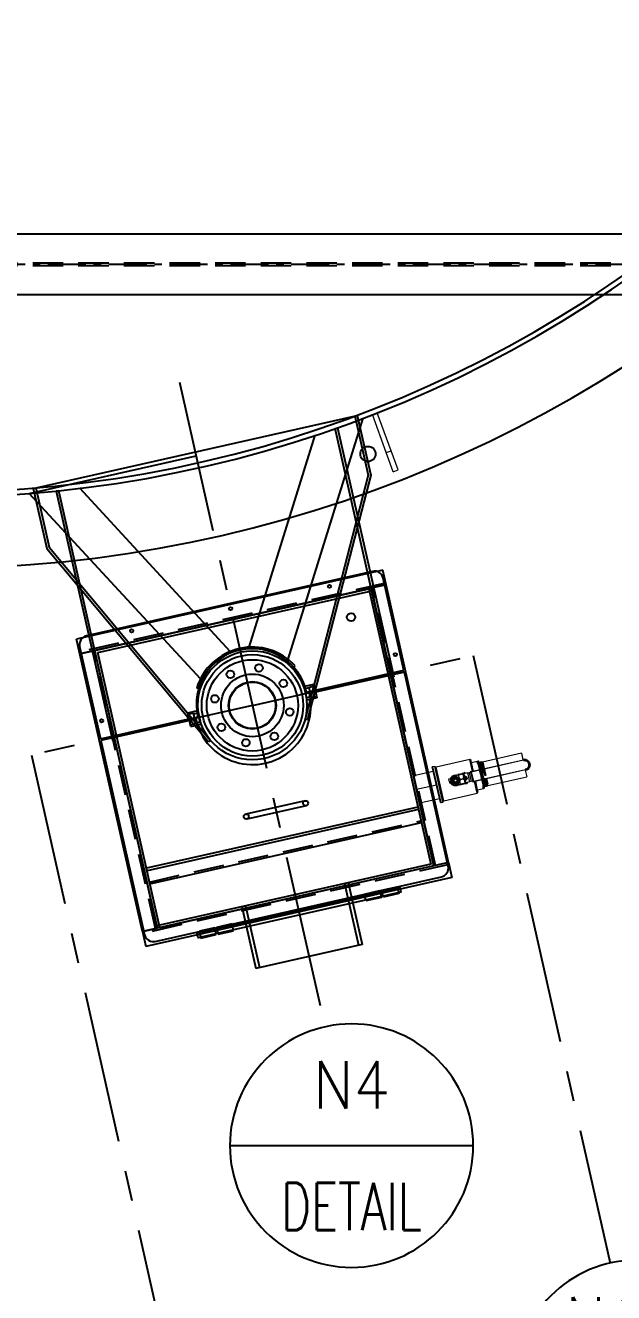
# Model space of a CAD drawing. Extents: x -36 to 1116, y 36 to 900.
# Drawn here: x 382.1 to 440.1, y 206.9 to 331.9 of the extents above; entities that cross this region are included whole.
import ezdxf
from ezdxf.enums import TextEntityAlignment as Align

# ---------------------------------------------------------------- set-up
doc = ezdxf.new("R2010")
doc.units = 0
doc.header["$LTSCALE"] = 12
doc.header["$MEASUREMENT"] = 0
doc.header["$PDMODE"] = 33
doc.header["$PDSIZE"] = -0.5
doc.linetypes.add('CENTER', pattern=[2, 1.25, -0.25, 0.25, -0.25])
doc.linetypes.add('HIDDEN', pattern=[0.375, 0.25, -0.125])
doc.layers.get('0').update_dxf_attribs({"linetype": 'CONTINUOUS'})
doc.layers.get('Defpoints').update_dxf_attribs({"linetype": 'CONTINUOUS'})
for name, color, linetype in [('1.25x1.25x.25', 34, 'CONTINUOUS'), ('10 PIPE', 7, 'CONTINUOUS'), ('3-4-THRDCPLG', 14, 'CONTINUOUS'), ('4T-150-RFSO', 14, 'CONTINUOUS'), ('6X20', 3, 'CONTINUOUS'), ('CENTER', 6, 'CENTER'), ('COVER', 3, 'CONTINUOUS'), ('DIM', 1, 'CONTINUOUS'), ('HANDLE', 2, 'CONTINUOUS'), ('REPAD', 7, 'CONTINUOUS'), ('SHELL', 40, 'CONTINUOUS')]:
    doc.layers.add(name, color=color, linetype=linetype)
for name, color, linetype, lineweight in [('AM_0', 7, 'CONTINUOUS', 30), ('AM_7', 142, 'CENTER', 25), ('Equipment-AM_0', 7, 'CONTINUOUS', 50)]:
    doc.layers.add(name, color=color, linetype=linetype, lineweight=lineweight)
doc.styles.add('ROMANS', font='ROMANS.shx', dxfattribs={"width": 0.85, "height": 5.76})
doc.styles.get("Standard").update_dxf_attribs({"font": 'sanss___.ttf'})
doc.dimstyles.get("Standard").update_dxf_attribs({"dimtxt": 0.18, "dimasz": 0.18, "dimexe": 0.18, "dimexo": 0.0625, "dimgap": 0.09, "dimtad": 0, "dimtih": 1, "dimtoh": 1, "dimdec": 4, "dimzin": 0, "dimdsep": 46, "dimtxsty": 'Standard', "dimcen": 0.09, "dimadec": 0, "dimazin": 0, "dimtfac": 1, "dimtdec": 4, "dimtofl": 0, "dimtmove": 0, "dimatfit": 3, "dimfxl": 1, "dimtolj": 1, "dimtzin": 0, "dimarcsym": 0})

# ---------------------------------------------------------------- blocks, each defined once
blk = doc.blocks.new('A$C85d14db1')
at = {"layer": 'AM_0', "lineweight": 18}
blk.add_line((43.74, -243.75), (43.97, -243.66), dxfattribs=at)
at = {"layer": 'Equipment-AM_0', "lineweight": 18}
for p, q in [((44.87, -247.59), (43.5, -243.84)), ((43.74, -243.75), (43.97, -243.66)), ((45.34, -247.42), (43.97, -243.66)), ((44.87, -247.59), (45.34, -247.42)), ((45.56, -249.47), (44.87, -247.59)), ((46.03, -249.3), (45.34, -247.42)), ((45.56, -249.47), (46.03, -249.3))]:
    blk.add_line(p, q, dxfattribs=at)
blk = doc.blocks.new('04T')
at = {"layer": '4T-150-RFSO'}
for centre, radius in [((0, 0), 4.5), ((-1.44, 3.46), 0.375), ((1.44, 3.46), 0.375), ((0, 0), 3.09), ((-3.46, 1.44), 0.375), ((0, 0), 2.29), ((3.46, 1.44), 0.375), ((-3.46, -1.44), 0.375), ((3.46, -1.44), 0.375), ((-1.44, -3.46), 0.375), ((1.44, -3.46), 0.375)]:
    blk.add_circle(centre, radius, dxfattribs=at)
at = {"layer": 'SHELL'}
blk.add_circle((0, 0), 2.34, dxfattribs=at)
blk = doc.blocks.new('A$C1bc5b71c')
at = {"layer": '10 PIPE'}
for radius in [5.38, 5]:
    blk.add_circle((-24.03, 0), radius, dxfattribs=at)
at = {"layer": 'COVER'}
for p, q in [((-4.47, 16.37), (-26.6, 5)), ((-20.36, 4.43), (1.19, 16.87)), ((1.59, 16.37), (-4.47, 16.37)), ((1.59, 16.37), (1.59, -16.38)), ((-4.41, 16.12), (-26.49, 4.78)), ((1.59, 16.12), (-4.41, 16.12)), ((-18.36, 0.96), (0.59, 11.91)), ((-26.49, 4.78), (-26.6, 5)), ((-18.36, -0.96), (0.59, -11.91)), ((-26.49, -4.78), (-26.6, -5)), ((-4.41, -16.12), (-26.49, -4.78)), ((-20.36, -4.43), (1.19, -16.87)), ((-4.47, -16.38), (-26.6, -5)), ((1.59, -16.12), (-4.41, -16.12)), ((1.59, -16.38), (-4.47, -16.38))]:
    blk.add_line(p, q, dxfattribs=at)
at = {"layer": 'REPAD'}
for p, q in [((-21.34, 4.65), (-21.16, 4.98)), ((-21.34, -4.65), (-21.16, -4.98))]:
    blk.add_line(p, q, dxfattribs=at)
blk.add_arc((-24.03, 0), 5.75, 300, 60, dxfattribs=at)
at = {"layer": 'COVER'}
blk.add_blockref('04T', (-24.03, 0), dxfattribs=at)
blk = doc.blocks.new('A$C113ee0c6')
at = {"layer": 'COVER'}
for p, q in [((0, 15.34375), (0, 5.5)), ((9.3125, 15.34375), (0, 15.34375)), ((10.1875, -14.46875), (10.1875, 14.46875)), ((0, -5.5), (0, -15.34375)), ((0, -15.34375), (9.3125, -15.34375))]:
    blk.add_line(p, q, dxfattribs=at)
for centre, radius in [((1.6875, 14.84375), 0.15625), ((9.6875, 10), 0.15625), ((9.6875, 0), 0.15625), ((9.6875, -10), 0.15625), ((6.25, -11.40625), 0.40625), ((1.6875, -14.84375), 0.15625)]:
    blk.add_circle(centre, radius, dxfattribs=at)
for centre, radius, start, end in [((9.3125, 14.46875), 0.875, 0, 90), ((0, 0), 5.5, 270, 90), ((9.3125, -14.46875), 0.875, 270, 0)]:
    blk.add_arc(centre, radius, start, end, dxfattribs=at)
blk = doc.blocks.new('A$Ca7ce4bcd')
at = {"layer": 'COVER'}
for p, q in [((0, 15.34375), (-19.625, 15.34375)), ((0, 5.75), (0, 15.34375)), ((-20.5, 14.46875), (-20.5, -14.46875)), ((0, -15.34375), (0, -5.75)), ((-19.625, -15.34375), (0, -15.34375))]:
    blk.add_line(p, q, dxfattribs=at)
for centre, radius, start, end in [((-19.625, 14.46875), 0.875, 90, 180), ((0, 0), 5.75, 90, 270), ((-19.625, -14.46875), 0.875, 180, 270)]:
    blk.add_arc(centre, radius, start, end, dxfattribs=at)
blk = doc.blocks.new('Nozzle Callout')
blk.add_line((0.25, 0), (-0.25, 0))
blk.add_circle((0, 0), 0.25)
at = {"style": 'ROMANS', "width": 0.9}
for tag, p in [('NZ-ID', (0, 0.125)), ('NZ-SZ', (0, -0.125))]:
    blk.add_attdef(tag, text='', height=0.0975, dxfattribs=at).set_placement(p, align=Align.MIDDLE)
blk = doc.blocks.new('A$Cff0bea57')
at = {"layer": '3-4-THRDCPLG'}
for p, q in [((-0.69, 1), (-0.69, 0)), ((-0.69, 1), (0.69, 1)), ((0.69, 0), (-0.69, 0)), ((-0.51, 0.45), (-0.53, 1)), ((-0.51, 0.45), (0.51, 0.45)), ((-0.46, 0.45), (-0.46, 0)), ((0.46, 0.45), (0.46, 0)), ((0.51, 0.45), (0.53, 1)), ((0.69, 1), (0.69, 0))]:
    blk.add_line(p, q, dxfattribs=at)
blk = doc.blocks.new('*D202')
at = {"layer": 'Defpoints', "color": 0, "transparency": 16777216}
for p in [(245.86, 405.33), (499.86, 405.33), (499.86, 113.54)]:
    blk.add_point(p, dxfattribs=at)
at = {"layer": 'DIM', "color": 0, "lineweight": -2, "transparency": 16777216}
for p, q in [((245.86, 399.33), (245.86, 110.54)), ((499.86, 399.33), (499.86, 110.54)), ((251.62, 113.54), (356.22, 113.54)), ((494.1, 113.54), (391.01, 113.54))]:
    blk.add_line(p, q, dxfattribs=at)
at = {"layer": 'DIM', "color": 0, "transparency": 16777216}
for points in [[(251.62, 114.5), (251.62, 112.58), (245.86, 113.54)], [(494.1, 114.5), (494.1, 112.58), (499.86, 113.54)]]:
    blk.add_solid(points, dxfattribs=at)
at = {"layer": 'DIM', "color": 0, "transparency": 16777216, "insert": (373.61, 113.54), "char_height": 5.76, "attachment_point": 5, "style": 'ROMANS'}
blk.add_mtext('\\A1;21\'-2"\\P [254]\\P(BOTTOM)', dxfattribs=at)
blk = doc.blocks.new('*D205')
at = {"layer": 'Defpoints', "color": 0, "transparency": 16777216}
for p in [(252.86, 405.33), (492.86, 405.33), (492.86, 160.18)]:
    blk.add_point(p, dxfattribs=at)
at = {"layer": 'DIM', "color": 0, "lineweight": -2, "transparency": 16777216}
for p, q in [((252.86, 399.33), (252.86, 157.18)), ((492.86, 399.33), (492.86, 157.18)), ((258.62, 160.18), (343.66, 160.18)), ((487.1, 160.18), (401.3, 160.18))]:
    blk.add_line(p, q, dxfattribs=at)
at = {"layer": 'DIM', "color": 0, "transparency": 16777216}
for points in [[(258.62, 161.14), (258.62, 159.22), (252.86, 160.18)], [(487.1, 161.14), (487.1, 159.22), (492.86, 160.18)]]:
    blk.add_solid(points, dxfattribs=at)
at = {"layer": 'DIM', "color": 0, "transparency": 16777216, "char_height": 5.76, "attachment_point": 5, "style": 'ROMANS'}
for s, insert in [('\\A1;20\'-0"', (372.48, 164.57)), ('\\A1;[240]\\PSHELL OUTSIDE', (372.48, 151))]:
    blk.add_mtext(s, dxfattribs=dict(at, insert=insert))

msp = doc.modelspace()

# ---------------------------------------------------------------- linework, layer by layer
at = {"layer": '1.25x1.25x.25'}
for p, q in [((417.37283, 278.16295), (387.19223, 271.36146)), ((417.7026, 276.69965), (417.37283, 278.16295)), ((417.7026, 276.69965), (387.522, 269.89816)), ((422.40873, 248.99394), (416.23929, 276.36988)), ((423.87203, 249.32371), (417.7026, 276.69965)), ((387.522, 269.89816), (387.19223, 271.36146)), ((387.522, 269.89816), (388.9853, 270.22793)), ((393.69143, 242.52222), (387.522, 269.89816)), ((395.15473, 242.85199), (388.9853, 270.22793)), ((423.87203, 249.32371), (393.69143, 242.52222)), ((423.87203, 249.32371), (424.2018, 247.86041)), ((424.2018, 247.86041), (394.0212, 241.05892)), ((393.69143, 242.52222), (395.15473, 242.85199)), ((393.69143, 242.52222), (394.0212, 241.05892))]:
    msp.add_line(p, q, dxfattribs=at)
at = {"layer": '1.25x1.25x.25', "linetype": 'HIDDEN'}
for p, q in [((417.66137, 276.88256), (387.48077, 270.08107)), ((422.59164, 249.03516), (416.42221, 276.4111)), ((394.97182, 242.81077), (388.80239, 270.18671)), ((423.91325, 249.1408), (393.73265, 242.33931))]:
    msp.add_line(p, q, dxfattribs=at)
at = {"layer": '10 PIPE'}
for p, q in [((413.60444, 247.26608), (414.97848, 241.16899)), ((413.97027, 247.34852), (415.34431, 241.25143)), ((403.48327, 244.98518), (404.85731, 238.88808)), ((403.8491, 245.06762), (405.22313, 238.97053)), ((415.34431, 241.25143), (404.85731, 238.88808))]:
    msp.add_line(p, q, dxfattribs=at)
at = {"layer": '6X20'}
for p, q in [((306.35731, 311.33221), (443.50432, 311.33221)), ((306.35731, 305.33221), (443.50432, 305.33221))]:
    msp.add_line(p, q, dxfattribs=at)
at = {"layer": '6X20', "linetype": 'HIDDEN'}
for p, q in [((306.35731, 308.45721), (443.50432, 308.45721)), ((306.35731, 308.20721), (443.50432, 308.20721))]:
    msp.add_line(p, q, dxfattribs=at)
at = {"layer": 'AM_0', "lineweight": 18}
for p, q in [((431.05864, 260.10493), (427.21328, 259.23834)), ((431.05864, 260.10493), (431.20759, 259.444)), ((422.33082, 258.7707), (422.2672, 258.75636)), ((423.06071, 255.23529), (422.2672, 258.75636)), ((423.12433, 255.24963), (422.33082, 258.7707)), ((422.52408, 258.8122), (422.33126, 258.76874)), ((422.65137, 258.73173), (422.52408, 258.8122)), ((423.31671, 255.29503), (422.52408, 258.8122)), ((425.95534, 259.47631), (422.65137, 258.73173)), ((423.39718, 255.42232), (422.65137, 258.73173)), ((426.08502, 259.39432), (425.95534, 259.47631)), ((426.21612, 258.31913), (425.95534, 259.47631)), ((426.13178, 259.18681), (426.08502, 259.39432)), ((426.10457, 258.29399), (431.24612, 259.45269)), ((431.25492, 259.41367), (426.11336, 258.25497)), ((426.13178, 259.18681), (426.69745, 259.31429)), ((426.32195, 258.34298), (426.13178, 259.18681)), ((426.69745, 259.31429), (426.81726, 259.34129)), ((426.81726, 259.34129), (426.9684, 258.67061)), ((426.90589, 259.10166), (426.89542, 259.0993)), ((426.93696, 259.16696), (426.92513, 259.16391)), ((426.92675, 259.16157), (426.92622, 259.15968)), ((426.9684, 258.67061), (427.00743, 258.49746)), ((426.99011, 259.12339), (426.97966, 259.12103)), ((427.02122, 259.18873), (427.00952, 259.18571)), ((427.03135, 258.97387), (427.04526, 258.91802)), ((427.08155, 259.16918), (427.05234, 259.15384)), ((427.10555, 259.21051), (427.09359, 259.20742)), ((427.12448, 259.19019), (427.10557, 259.21068)), ((427.17391, 259.21767), (427.12354, 259.19122)), ((427.17775, 259.22891), (427.17397, 259.21677)), ((427.18967, 259.23224), (427.17787, 259.22919)), ((427.1787, 259.22844), (427.17867, 259.22606)), ((427.19635, 259.22533), (427.18982, 259.2324)), ((427.21328, 259.23834), (427.19378, 259.2281)), ((427.36223, 258.57741), (427.21328, 259.23834)), ((427.257, 258.5537), (427.22584, 258.68392)), ((431.25492, 259.41367), (431.24612, 259.45269)), ((420.40263, 257.89569), (422.36167, 258.33718)), ((423.89374, 257.58049), (424.01568, 257.60797)), ((423.95969, 257.28783), (423.89374, 257.58049)), ((424.15586, 257.63956), (424.01568, 257.60797)), ((424.01568, 257.60797), (424.08164, 257.31531)), ((424.16152, 257.33331), (424.22058, 257.52294)), ((424.22058, 257.52294), (424.27964, 257.71256)), ((424.27964, 257.71256), (424.47339, 257.75622)), ((424.37451, 257.50945), (424.34611, 257.50305)), ((424.37451, 257.50945), (424.66856, 257.57571)), ((424.8542, 257.9507), (424.45008, 257.85963)), ((424.47339, 257.75622), (424.66714, 257.79989)), ((424.66714, 257.79989), (424.80182, 257.65393)), ((424.69696, 257.58211), (424.66856, 257.57571)), ((424.69493, 257.95581), (424.68517, 257.95361)), ((424.69397, 257.91459), (424.68517, 257.95361)), ((424.69273, 257.96557), (424.85531, 258.00221)), ((424.69273, 257.96557), (424.69493, 257.95581)), ((424.8528, 257.99139), (424.69493, 257.95581)), ((424.69493, 257.95581), (424.70372, 257.91679)), ((424.80182, 257.65393), (424.93651, 257.50797)), ((425.30553, 258.05241), (424.8542, 257.9507)), ((424.93114, 257.60926), (424.8542, 257.9507)), ((424.93651, 257.50797), (424.87745, 257.31834)), ((424.89179, 258.04118), (425.34313, 258.14289)), ((424.98208, 257.47974), (424.96557, 257.553)), ((425.05206, 257.07272), (424.97511, 257.41416)), ((425.00392, 257.54366), (425.34488, 257.6205)), ((425.00392, 257.54366), (425.01271, 257.50464)), ((425.01271, 257.50464), (425.35367, 257.58148)), ((425.38248, 257.71098), (425.30553, 258.05241)), ((425.41528, 258.15915), (425.34313, 258.14289)), ((425.40007, 257.63293), (425.34488, 257.6205)), ((425.35367, 257.58148), (425.40886, 257.59391)), ((425.77771, 258.15882), (425.36072, 258.06485)), ((425.36072, 258.06485), (425.43766, 257.72341)), ((425.38248, 257.71098), (425.43766, 257.72341)), ((425.48163, 257.52831), (425.42645, 257.51587)), ((425.50339, 257.17443), (425.42645, 257.51587)), ((425.48163, 257.52831), (425.55858, 257.18687)), ((425.61458, 257.53209), (425.55939, 257.77702)), ((425.77771, 258.15882), (425.91567, 258.18991)), ((425.97557, 257.28084), (425.77771, 258.15882)), ((426.07874, 258.22666), (425.91567, 258.18991)), ((425.91567, 258.18991), (426.11353, 257.31193)), ((426.07434, 258.24617), (426.11336, 258.25497)), ((426.281, 257.32917), (426.07434, 258.24617)), ((426.11336, 258.25497), (426.10457, 258.29399)), ((426.11336, 258.25497), (426.32002, 257.33796)), ((426.32002, 257.33796), (431.46157, 258.49666)), ((431.47037, 258.45764), (426.32881, 257.29894)), ((427.23167, 257.50241), (427.27069, 257.32925)), ((427.25575, 257.4334), (427.23887, 257.50403)), ((427.34186, 258.57282), (427.33651, 258.59523)), ((427.50444, 257.51473), (427.49331, 257.56137)), ((427.61538, 257.42486), (427.57812, 257.58049)), ((427.70238, 257.06804), (427.58647, 257.58237)), ((427.73542, 256.92144), (431.58078, 257.78803)), ((431.43183, 258.44896), (431.58078, 257.78803)), ((431.46157, 258.49666), (431.47037, 258.45764)), ((420.70492, 256.55433), (422.66396, 256.99582)), ((423.39718, 255.42232), (426.70114, 256.1669)), ((424.08164, 257.31531), (423.95969, 257.28783)), ((423.98589, 257.28348), (423.99565, 257.28568)), ((424.00383, 257.20387), (423.98589, 257.28348)), ((423.99345, 257.29544), (423.99565, 257.28568)), ((424.10257, 257.30978), (423.99565, 257.28568)), ((423.99565, 257.28568), (424.01359, 257.20607)), ((424.00383, 257.20387), (424.01359, 257.20607)), ((424.01359, 257.20607), (424.13906, 257.21199)), ((424.01359, 257.20607), (424.01406, 257.19608)), ((424.14913, 257.20245), (424.01406, 257.19608)), ((424.08164, 257.31531), (424.11002, 257.32171)), ((424.10257, 257.30978), (424.11228, 257.31219)), ((424.13906, 257.21199), (424.14797, 257.21652)), ((424.2962, 257.18735), (424.16152, 257.33331)), ((424.43089, 257.04139), (424.2962, 257.18735)), ((424.40107, 257.25916), (424.42947, 257.26556)), ((424.72352, 257.33183), (424.42947, 257.26556)), ((424.62464, 257.08505), (424.43089, 257.04139)), ((424.81839, 257.12872), (424.62464, 257.08505)), ((425.05206, 257.07272), (424.64794, 256.98165)), ((424.72352, 257.33183), (424.75192, 257.33823)), ((424.87745, 257.31834), (424.81839, 257.12872)), ((424.90062, 256.99759), (424.89183, 257.03661)), ((424.90062, 256.99759), (424.91038, 256.99979)), ((424.90158, 257.03881), (424.91038, 256.99979)), ((424.91038, 256.99979), (425.06825, 257.03536)), ((424.91258, 256.99003), (424.91038, 256.99979)), ((425.07516, 257.02667), (424.91258, 256.99003)), ((425.05206, 257.07272), (425.50339, 257.17443)), ((425.57617, 257.10883), (425.12483, 257.00711)), ((425.97557, 257.28084), (425.55858, 257.18687)), ((425.57617, 257.10883), (425.64832, 257.12509)), ((426.11353, 257.31193), (425.97557, 257.28084)), ((426.2766, 257.34868), (426.11353, 257.31193)), ((426.281, 257.32917), (426.32002, 257.33796)), ((426.32881, 257.29894), (426.32002, 257.33796)), ((426.70114, 256.1669), (426.44036, 257.32408)), ((426.73636, 256.50409), (426.54619, 257.34793)), ((426.70114, 256.1669), (426.78312, 256.29659)), ((426.73636, 256.50409), (427.30203, 256.63157)), ((426.78312, 256.29659), (426.73636, 256.50409)), ((427.42184, 256.65857), (427.27069, 257.32925)), ((427.42184, 256.65857), (427.30203, 256.63157)), ((427.40058, 256.85686), (427.41257, 256.85918)), ((427.43121, 256.91892), (427.44167, 256.92128)), ((427.48591, 256.87332), (427.49797, 256.87565)), ((427.51462, 256.93031), (427.53412, 256.92953)), ((427.57014, 256.89442), (427.56778, 256.89837)), ((427.57134, 256.8898), (427.58332, 256.89211)), ((427.59332, 256.92715), (427.63828, 256.92535)), ((427.63654, 256.92817), (427.65657, 256.90647)), ((427.65657, 256.9077), (427.65665, 256.90639)), ((427.65684, 256.90629), (427.66876, 256.90859)), ((427.66897, 256.90851), (427.67456, 256.92645)), ((427.6727, 256.92396), (427.73542, 256.92144)), ((427.68594, 257.13412), (427.70119, 257.07271)), ((427.70119, 257.07271), (427.70238, 257.06804)), ((427.73542, 256.92144), (427.70238, 257.06804)), ((421.00721, 255.21297), (422.96624, 255.65446)), ((423.06071, 255.23529), (423.12433, 255.24963)), ((423.12389, 255.25158), (423.31671, 255.29503)), ((423.31671, 255.29503), (423.39718, 255.42232))]:
    msp.add_line(p, q, dxfattribs=at)
at = {"layer": 'AM_0', "flags": 128}
for points in [[(426.89636, 259.09581), (426.81512, 259.06792), (426.8272, 259.02548), (426.84667, 258.95028), (426.87294, 258.84487), (426.90531, 258.71243), (426.9428, 258.55725), (426.98433, 258.38414), (427.02866, 258.19863), (427.07447, 258.00651), (427.1204, 257.81387), (427.16508, 257.62678), (427.20719, 257.45112), (427.24546, 257.2925), (427.27878, 257.15582), (427.30615, 257.04552), (427.32683, 256.96496), (427.34019, 256.91684), (427.34593, 256.90253), (427.34391, 256.92268), (427.3343, 256.9765), (427.31744, 257.06249), (427.29398, 257.1778), (427.26468, 257.31898), (427.23058, 257.48148), (427.19279, 257.66031), (427.15261, 257.8498), (427.11136, 258.04404), (427.0704, 258.23693), (427.03112, 258.42241), (426.99481, 258.59471), (426.96271, 258.74834), (426.93588, 258.87859), (426.91526, 258.98126), (426.90155, 259.05327), (426.89529, 259.09221), (426.89672, 259.09704), (426.90591, 259.06745), (426.92261, 259.00454), (426.9464, 258.91015), (426.97658, 258.78742), (427.0123, 258.64007), (427.0525, 258.47286), (427.09601, 258.291), (427.14151, 258.10026), (427.18767, 257.90663), (427.2331, 257.71622), (427.27644, 257.53506), (427.31642, 257.36882), (427.35185, 257.22281), (427.38169, 257.10155), (427.40507, 257.009), (427.42135, 256.94794), (427.43006, 256.92048), (427.43103, 256.92733), (427.42428, 256.96847), (427.41013, 257.04246), (427.38905, 257.14715), (427.36183, 257.27912), (427.32936, 257.43438), (427.29276, 257.60795), (427.25324, 257.79449), (427.21214, 257.98807), (427.1708, 258.18267), (427.13061, 258.37218), (427.09292, 258.55063), (427.05896, 258.71248), (427.02991, 258.85256), (427.00673, 258.96661), (426.99025, 259.0509), (426.98104, 259.10296), (426.97949, 259.12099), (426.9857, 259.10462), (426.99958, 259.0542), (427.02074, 258.97148), (427.04862, 258.85894), (427.0824, 258.72026), (427.1211, 258.5597), (427.04458, 258.50583)], [(426.9068, 259.09763), (426.82572, 259.0703), (426.83781, 259.02787), (426.85727, 258.95267), (426.88355, 258.84726), (426.91591, 258.71482), (426.9534, 258.55964), (427.05518, 258.50822)], [(426.89562, 259.09908), (426.87426, 259.12223), (426.85289, 259.14538)], [(426.92505, 259.16363), (426.91535, 259.13248), (426.90574, 259.10163)], [(426.90717, 258.94232), (427.01359, 258.87361), (427.04723, 258.73493), (427.08642, 258.57166), (427.0144, 258.49903)], [(426.9537, 259.06436), (426.93627, 259.1305), (426.92675, 259.16157)], [(426.97986, 259.12081), (426.9585, 259.14395), (426.93713, 259.1671)], [(426.93807, 259.16391), (427.02208, 259.1879), (427.03001, 259.16356), (427.0448, 259.10836), (427.06697, 259.02075), (427.09473, 258.90807), (427.12892, 258.7671), (427.16676, 258.60969), (427.09922, 258.51814)], [(427.01014, 258.83624), (426.97856, 258.96522), (426.9537, 259.06436)], [(426.99874, 258.4955), (426.99861, 258.4971), (426.9684, 258.67061)], [(427.00929, 259.18535), (426.99959, 259.15421), (426.98997, 259.12336)], [(427.01589, 259.16842), (427.00951, 259.1857), (427.00969, 259.18367)], [(427.08733, 258.51546), (427.04754, 258.68147), (427.01014, 258.83624)], [(427.05245, 259.02854), (427.03034, 259.11548), (427.01589, 259.16842)], [(427.05484, 259.15261), (427.04272, 259.16574), (427.02135, 259.18889)], [(427.02203, 259.18683), (427.11145, 259.19485), (427.12491, 259.14596), (427.14484, 259.06792), (427.17193, 258.95855), (427.20393, 258.82699), (427.24185, 258.6695), (427.18406, 258.53726)], [(427.11696, 258.76464), (427.08161, 258.91035), (427.05245, 259.02854)], [(427.20498, 258.54198), (427.19449, 258.58608), (427.15683, 258.74369), (427.12469, 258.87709), (427.09705, 258.99022), (427.0762, 259.07347), (427.06147, 259.12935), (427.05403, 259.15312), (427.05396, 259.1518)], [(427.09351, 259.20714), (427.08381, 259.176), (427.0809, 259.16665)], [(427.08219, 259.16796), (427.08215, 259.16932), (427.08907, 259.15114), (427.10273, 259.10263), (427.12363, 259.02246), (427.15007, 258.91719), (427.18293, 258.78395), (427.21951, 258.6337), (427.2398, 258.54982)], [(427.1081, 259.16167), (427.09669, 259.2011), (427.09471, 259.20312)], [(427.10623, 259.20876), (427.19365, 259.22324), (427.20493, 259.1835), (427.22378, 259.11073), (427.24859, 259.01102), (427.28022, 258.88153), (427.31601, 258.73313), (427.26891, 258.55638)], [(427.15394, 258.9806), (427.12736, 259.08739), (427.1081, 259.16167)], [(427.17216, 258.53458), (427.15749, 258.59601), (427.11696, 258.76464)], [(427.22584, 258.68392), (427.18709, 258.84468), (427.15394, 258.9806)], [(427.20332, 259.14156), (427.187, 259.20278), (427.1787, 259.22844)], [(427.25799, 258.92129), (427.22724, 259.04671), (427.20332, 259.14156)], [(427.33651, 258.59523), (427.29479, 258.76919), (427.25799, 258.92129)], [(424.11881, 257.63121), (424.15128, 257.69605), (424.20444, 257.75763), (424.26914, 257.81106), (424.33998, 257.85193), (424.41912, 257.88142), (424.57806, 257.89932), (424.60297, 257.89408)], [(425.45965, 257.62586), (425.47471, 257.58315), (425.49849, 257.54741), (425.52842, 257.5225), (425.56125, 257.51113), (425.59342, 257.51452), (425.62145, 257.53231), (425.64229, 257.56257), (425.6537, 257.60202), (425.65443, 257.64639), (425.64441, 257.69086), (425.62472, 257.73063), (425.59749, 257.76138), (425.56568, 257.77977), (425.53273, 257.78382), (425.50221, 257.77308), (425.47744, 257.74872), (425.46109, 257.71339), (425.45494, 257.6709), (425.45965, 257.62586)], [(427.27069, 257.32925), (427.25929, 257.37682), (427.22199, 257.50023)], [(427.25076, 257.50671), (427.35785, 257.43265), (427.39512, 257.27787), (427.42857, 257.14009), (427.45556, 257.0309), (427.47683, 256.94718), (427.49074, 256.89598), (427.4977, 256.87582), (427.41245, 256.8598)], [(427.33071, 257.12315), (427.29584, 257.26672), (427.25575, 257.4334)], [(427.29219, 257.51605), (427.32703, 257.37121), (427.36245, 257.2252), (427.3923, 257.10394), (427.41567, 257.01139), (427.43195, 256.95033), (427.44066, 256.92287), (427.44085, 256.92422)], [(427.36613, 257.34603), (427.32426, 257.52065), (427.32366, 257.52314)], [(427.33559, 257.52583), (427.43232, 257.49504), (427.47176, 257.33069), (427.50566, 257.19087), (427.53495, 257.07154), (427.55734, 256.98277), (427.57344, 256.92198), (427.58205, 256.89433), (427.49765, 256.87729)], [(427.35377, 258.57551), (427.3571, 258.56157), (427.4001, 258.38125), (427.4463, 258.18702), (427.48387, 258.02894), (427.52193, 257.86877)], [(427.51469, 256.93185), (427.51476, 256.93049), (427.50848, 256.94917), (427.49495, 256.99963), (427.47458, 257.08054), (427.44695, 257.19325), (427.41453, 257.32764), (427.37619, 257.48784), (427.36555, 257.53258)], [(427.38007, 257.53585), (427.3922, 257.48571), (427.42888, 257.33502), (427.46214, 257.19999), (427.48925, 257.09181), (427.51106, 257.00755), (427.52581, 256.95422), (427.53399, 256.93043), (427.53423, 256.9323)], [(427.4748, 257.26624), (427.43564, 257.4288), (427.4085, 257.54226)], [(427.4204, 257.54494), (427.50765, 257.55371), (427.54707, 257.38934), (427.58322, 257.23958), (427.61323, 257.11703), (427.63791, 257.01816), (427.65536, 256.95132), (427.66604, 256.91456), (427.58256, 256.89608)], [(427.59348, 256.93096), (427.59303, 256.92942), (427.58476, 256.9568), (427.56919, 257.01647), (427.55042, 257.09154), (427.5265, 257.18944), (427.49888, 257.30382), (427.46695, 257.4372), (427.44023, 257.54941)], [(427.58149, 257.19522), (427.5455, 257.34373), (427.50444, 257.51473)], [(427.68594, 257.13412), (427.65354, 257.26672), (427.61538, 257.42486)], [(424.80755, 257.01762), (424.74843, 256.98493), (424.67255, 256.95813), (424.59097, 256.94357), (424.43388, 256.95372), (424.28719, 257.01317), (424.22228, 257.06061), (424.16462, 257.1202), (424.11784, 257.20097)], [(427.38094, 256.92262), (427.35935, 257.00723), (427.33071, 257.12315)], [(427.35605, 256.90499), (427.37817, 256.88102), (427.40029, 256.85705)], [(427.43444, 257.06528), (427.40322, 257.19263), (427.36613, 257.34603)], [(427.39968, 256.85975), (427.39486, 256.872), (427.38094, 256.92262)], [(427.41269, 256.85907), (427.42206, 256.88915), (427.43135, 256.91896)], [(427.47584, 256.9039), (427.45888, 256.96801), (427.43444, 257.06528)], [(427.44146, 256.9215), (427.46359, 256.89753), (427.48571, 256.87356)], [(427.53567, 257.01848), (427.50847, 257.12801), (427.4748, 257.26624)], [(427.48506, 256.87644), (427.48488, 256.87498), (427.47584, 256.9039)], [(427.49811, 256.87556), (427.50748, 256.90563), (427.51585, 256.93248)], [(427.53352, 256.93078), (427.549, 256.91401), (427.57113, 256.89004)], [(427.56778, 256.89837), (427.55562, 256.94111), (427.53567, 257.01848)], [(427.63422, 256.98358), (427.61135, 257.0739), (427.58149, 257.19522)], [(427.58355, 256.89201), (427.59292, 256.92209), (427.59565, 256.93085)], [(427.65665, 256.90639), (427.64946, 256.92715), (427.63422, 256.98358)]]:
    msp.add_lwpolyline(points, dxfattribs=at)
at = {"layer": 'AM_0'}
msp.add_circle((424.54901, 257.42064), 0.25471, dxfattribs=at)
for centre, radius, start, end in [((424.94169, 258.19636), 2.08146, 13.1703091, 32.4858489), ((98.45513, 184.04821), 337.01182, 12.7674663, 12.8358038), ((378.58991, 246.81823), 49.94323, 13.5593966, 14.020615), ((414.30887, 255.68892), 13.28469, 12.4761304, 15.2791946), ((415.78163, 255.97785), 11.84449, 12.651703, 15.8639966), ((415.82079, 256.07424), 11.80212, 12.2367981, 15.4784644), ((431.35825, 258.95517), 0.51, 282.7, 102.7), ((431.35825, 258.95517), 0.47, 282.7, 102.7), ((424.54901, 257.42064), 0.45, 102.7, 150.8896851), ((424.54901, 257.42064), 0.344, 162.7, 222.7), ((424.54901, 257.42064), 0.344, 102.7, 162.7), ((424.54901, 257.42064), 0.219, 157.8956258, 227.5043742), ((424.54901, 257.42064), 0.219, 47.5043742, 157.8956258), ((424.54901, 257.42064), 0.1958, 153.0276003, 232.3723997), ((424.54901, 257.42064), 0.344, 42.7, 102.7), ((424.54901, 257.42064), 0.1958, 333.0276003, 52.3723997), ((424.69493, 257.95581), 0.01, 102.7, 192.7), ((424.54901, 257.42064), 0.219, 337.8956258, 47.5043742), ((424.54901, 257.42064), 0.344, 342.7, 42.7), ((424.92098, 257.976), 0.07141, 114.1217537, 200.749467), ((425.00232, 257.61505), 0.07141, 184.650533, 271.2782463), ((425.0419, 257.43946), 0.07141, 114.1217537, 200.749467), ((425.37231, 258.07771), 0.07141, 114.1217537, 200.749467), ((425.3157, 257.68567), 0.07141, 294.1217537, 20.749467), ((425.35527, 257.51008), 0.07141, 4.650533, 91.2782463), ((425.37088, 257.69811), 0.07141, 294.1217537, 20.749467), ((425.41045, 257.52251), 0.07141, 4.650533, 91.2782463), ((425.41688, 258.08776), 0.07141, 4.650533, 91.2782463), ((425.66993, 257.68372), 0.14426, 137.7973771, 196.7610196), ((425.67442, 257.66379), 0.14426, 188.6389804, 247.6026229), ((426.11336, 258.25497), 0.04, 102.7, 192.7), ((152.57873, 192.69854), 282.33172, 13.3919123, 13.4827578), ((439.50466, 260.27905), 12.33024, 192.7489812, 195.7622942), ((476.53052, 269.30946), 50.33926, 193.4740218, 194.0687328), ((423.99565, 257.28568), 0.01, 102.7, 192.7), ((424.01359, 257.20607), 0.01, 192.7, 272.7), ((424.21361, 257.33993), 0.11506, 190.2093023, 195.1906977), ((424.54901, 257.42064), 0.46, 193.9456586, 206.9744859), ((424.54901, 257.42064), 0.45, 192.7, 282.7), ((424.29988, 257.37167), 0.22663, 224.7974557, 228.3037269), ((424.1496, 257.19246), 0.01, 29.7383466, 92.7), ((424.54901, 257.42064), 0.344, 222.7, 282.7), ((424.54901, 257.42064), 0.219, 227.5043742, 337.8956258), ((424.54901, 257.42064), 0.344, 282.7, 342.7), ((424.91038, 256.99979), 0.01, 192.7, 282.7), ((425.12324, 257.07851), 0.07141, 184.650533, 271.2782463), ((425.57457, 257.18022), 0.07141, 184.650533, 271.2782463), ((425.61913, 257.19026), 0.07141, 294.1217537, 20.749467), ((426.32002, 257.33796), 0.04, 192.7, 282.7), ((425.15276, 256.88458), 2.16411, 353.2863426, 11.8574994), ((443.77422, 261.10119), 16.57016, 193.8517708, 194.0872192)]:
    msp.add_arc(centre, radius, start, end, dxfattribs=at)
at = {"layer": 'AM_7', "ltscale": 0.25}
msp.add_line((306.35731, 308.33221), (443.50432, 308.33221), dxfattribs=at)
at = {"layer": 'CENTER'}
for p, q in [((397.3405, 296.69172), (411.66605, 233.12425)), ((404.52221, 264.82395), (426.30409, 269.73271)), ((426.30409, 269.73271), (439.80161, 209.83947)), ((404.52221, 264.82395), (382.74033, 259.91519)), ((382.74033, 259.91519), (396.51004, 198.81419))]:
    msp.add_line(p, q, dxfattribs=at)
at = {"layer": 'COVER'}
for p, q in [((412.6865, 292.13488), (412.93038, 292.18984)), ((418.21791, 267.59007), (412.6865, 292.13488)), ((412.93038, 292.18984), (418.46179, 267.64503)), ((382.51698, 285.72163), (398.97677, 289.431)), ((385.4325, 285.99292), (385.18862, 285.93796)), ((385.18862, 285.93796), (390.72003, 261.39315)), ((390.96391, 261.44812), (385.4325, 285.99292)), ((388.9853, 270.22793), (415.99541, 276.31492)), ((415.99541, 276.31492), (422.10988, 249.18286)), ((389.28414, 270.039), (416.29426, 276.126)), ((416.29426, 276.126), (422.40873, 248.99394)), ((395.09977, 243.09587), (388.9853, 270.22793)), ((395.39862, 242.90695), (389.28414, 270.039)), ((418.46179, 267.64503), (418.21791, 267.59007)), ((418.46179, 267.64503), (418.21791, 267.59007)), ((404.5016, 264.9154), (404.54282, 264.73249)), ((390.72003, 261.39315), (390.96391, 261.44812)), ((420.84577, 254.79219), (394.07954, 248.76016)), ((420.90073, 254.5483), (394.1345, 248.51627)), ((394.42264, 247.23768), (421.18887, 253.26971)), ((422.10988, 249.18286), (395.09977, 243.09587)), ((422.40873, 248.99394), (395.39862, 242.90695)), ((415.57069, 246.21697), (417.09496, 246.56048)), ((415.72183, 245.54629), (415.57069, 246.21697)), ((417.09496, 246.56048), (417.24611, 245.8898)), ((417.27788, 246.6017), (418.80215, 246.94521)), ((417.42902, 245.93102), (417.27788, 246.6017)), ((418.95329, 246.27453), (417.42902, 245.93102)), ((418.80215, 246.94521), (418.95329, 246.27453)), ((417.24611, 245.8898), (415.72183, 245.54629)), ((400.81573, 242.89179), (399.29146, 242.54828)), ((399.29146, 242.54828), (399.4426, 241.8776)), ((400.96687, 242.22111), (400.81573, 242.89179)), ((402.52292, 243.27652), (400.99864, 242.93301)), ((400.99864, 242.93301), (401.14979, 242.26233)), ((401.14979, 242.26233), (402.67406, 242.60584)), ((402.67406, 242.60584), (402.52292, 243.27652)), ((399.4426, 241.8776), (400.96687, 242.22111))]:
    msp.add_line(p, q, dxfattribs=at)
at = {"layer": 'COVER', "linetype": 'HIDDEN'}
msp.add_line((394.38378, 247.41013), (421.15001, 253.44216), dxfattribs=at)
at = {"layer": 'COVER'}
msp.add_lwpolyline([(419.06664, 246.90871), (419.17657, 246.42094), (399.17811, 241.9141), (399.06818, 242.40186)], close=True, dxfattribs=at)
at = {"layer": 'HANDLE'}
for p, q in [((409.71598, 255.42329), (403.86277, 254.10421)), ((409.8259, 254.93552), (403.97269, 253.61644))]:
    msp.add_line(p, q, dxfattribs=at)
for centre in [(409.77094, 255.1794), (403.91773, 253.86032)]:
    msp.add_circle(centre, 0.25, dxfattribs=at)
at = {"layer": 'SHELL'}
msp.add_lwpolyline([(492.85731, 669.33221, 1), (252.85731, 669.33221), (252.85731, 405.33221, 1), (492.85731, 405.33221)], format="xyb", close=True, dxfattribs=at)
msp.add_circle((415.91981, 289.61346), 0.75, dxfattribs=at)
for radius in [127, 119.5]:
    msp.add_arc((372.85731, 405.33221), radius, 180, 0, dxfattribs=at)

# ---------------------------------------------------------------- block references
at = {"layer": 'COVER'}
msp.add_blockref('A$C85d14db1', (372.85731, 537.33221), dxfattribs=at)
for name, p, rotation in [('A$C1bc5b71c', (399.23885, 288.26806), 102.7), ('A$C113ee0c6', (404.5016, 264.9154), 102.7), ('A$Ca7ce4bcd', (404.54282, 264.73249), 102.7), ('A$Cff0bea57', (409.76571, 266.00562), 282.7), ('A$Cff0bea57', (399.27871, 263.64227), 102.7)]:
    msp.add_blockref(name, p, dxfattribs=dict(at, rotation=rotation))
at = {"layer": 'DIM'}
ref = msp.add_blockref('Nozzle Callout', (414.3042, 221.41783), dxfattribs=dict(at, xscale=-48, yscale=48, zscale=48))
ref.add_attrib('NZ-ID', 'N4', dxfattribs={"layer": '0', "height": 4.68, "style": 'ROMANS', "width": 0.9}).set_placement((414.3042, 227.41783), align=Align.MIDDLE)
ref.add_attrib('NZ-SZ', 'DETAIL', dxfattribs={"layer": '0', "height": 4.68, "style": 'ROMANS', "width": 0.7}).set_placement((414.3042, 215.41783), align=Align.MIDDLE)
ref = msp.add_blockref('Nozzle Callout', (442.43977, 198.13306), dxfattribs=dict(at, xscale=-48, yscale=48, zscale=48))
ref.add_attrib('NZ-ID', 'N13"', dxfattribs={"layer": '0', "height": 4.68, "style": 'ROMANS', "width": 0.9}).set_placement((442.43977, 204.13306), align=Align.MIDDLE)
ref.add_attrib('NZ-SZ', '3/4"', dxfattribs={"layer": '0', "height": 4.68, "style": 'ROMANS', "width": 0.9}).set_placement((442.43977, 192.13306), align=Align.MIDDLE)

# ---------------------------------------------------------------- dimensions: what is measured, and where the dimension line sits
for base, p1, p2, text, picture, middle in [((499.85731, 113.53686), (245.85731, 405.33221), (499.85731, 405.33221), '<>\\P(BOTTOM)', '*D202', (373.61413, 113.53686)), ((492.85731, 160.18386), (252.85731, 405.33221), (492.85731, 405.33171), '<>\\PSHELL OUTSIDE', '*D205', (372.47573, 160.18386))]:
    dim = msp.add_linear_dim(base=base, p1=p1, p2=p2, text=text, dimstyle='Standard', override={"dimscale": 48, "dimtxt": 5.76, "dimasz": 0.12, "dimexe": 0.0625, "dimexo": 0.125, "dimgap": 0.02, "dimzin": 3, "dimlunit": 4, "dimpost": '\\X', "dimtxsty": 'ROMANS', "dimcen": 0}, dxfattribs=at)
    dim.commit()
    dim.dimension.update_dxf_attribs({"geometry": picture, "text_midpoint": middle, "dimtype": 160})

doc.saveas('drawing.dxf')
